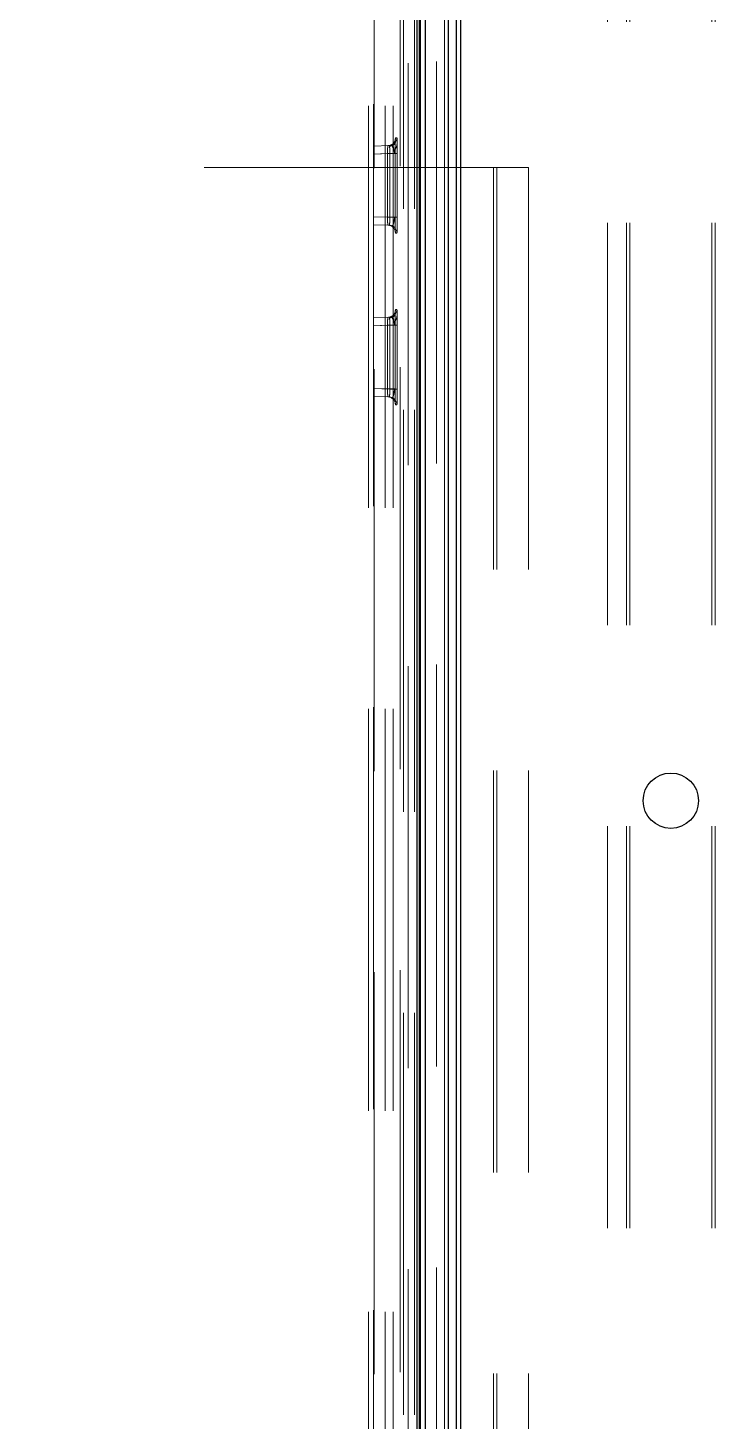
# Model space of a CAD drawing. Header units: millimetres. Extents: x 108 to 5832, y 144 to 4056.
# Drawn here: x 1425.2 to 1468.6, y 1495.6 to 1583.6 of the extents above; entities that cross this region are included whole.
import ezdxf

# ---------------------------------------------------------------- set-up
doc = ezdxf.new("R2010")
doc.units = ezdxf.units.MM
doc.header["$LTSCALE"] = 20
doc.linetypes.add('HIDDEN', pattern=[1.905, 1.27, -0.635])

msp = doc.modelspace()

# ---------------------------------------------------------------- linework, layer by layer
at = {"color": 1, "linetype": 'HIDDEN', "lineweight": 18}
for p, q in [((1461.802, 1761.814), (1461.802, 1137.814)), ((1463.002, 1761.814), (1463.002, 1137.814)), ((1463.202, 1761.814), (1463.202, 1137.814)), ((1468.402, 1761.814), (1468.402, 1137.814)), ((1468.602, 1761.814), (1468.602, 1137.814)), ((1450.302, 1379.814), (1450.302, 1619.814)), ((1448.911, 1381.714), (1448.911, 1619.517)), ((1449.202, 1619.514), (1449.202, 1381.714)), ((1449.595, 1381.714), (1449.595, 1619.514)), ((1450.992, 1619.614), (1450.992, 1381.614)), ((1451.491, 1381.614), (1451.491, 1619.614)), ((1451.502, 1619.614), (1451.502, 1381.614)), ((1446.702, 1616.814), (1446.702, 1384.414)), ((1447.002, 1616.915), (1447.002, 1384.313)), ((1447.044, 1384.272), (1447.044, 1616.957)), ((1447.749, 1616.814), (1447.749, 1384.414)), ((1448.249, 1616.814), (1448.249, 1384.414)), ((1448.702, 1384.414), (1448.702, 1616.814)), ((1448.487, 1576.705), (1448.399, 1576.702)), ((1447.002, 1576.17), (1448.005, 1576.205)), ((1447.002, 1575.671), (1448.031, 1575.707)), ((1448.513, 1575.707), (1448.031, 1575.707)), ((1448.031, 1571.672), (1448.031, 1575.707)), ((1448.513, 1571.672), (1448.513, 1575.707)), ((1447.002, 1575.671), (1447.89, 1575.702)), ((1448.372, 1575.702), (1447.89, 1575.702)), ((1447.89, 1575.702), (1447.89, 1571.677)), ((1448.372, 1575.702), (1448.372, 1571.677)), ((1448.373, 1571.677), (1448.373, 1575.702)), ((1131.502, 1574.814), (1454.602, 1574.814)), ((1454.602, 1574.814), (1454.602, 1424.814)), ((1454.802, 1574.814), (1454.602, 1574.814)), ((1456.802, 1574.814), (1454.802, 1574.814)), ((1454.802, 1574.814), (1454.802, 1424.814)), ((1456.802, 1574.814), (1456.802, 1424.814)), ((1447.002, 1571.708), (1448.031, 1571.672)), ((1447.002, 1571.708), (1447.89, 1571.677)), ((1448.372, 1571.677), (1447.89, 1571.677)), ((1448.513, 1571.672), (1448.031, 1571.672)), ((1447.002, 1571.208), (1448.005, 1571.173)), ((1448.399, 1570.676), (1448.487, 1570.673)), ((1447.002, 1565.32), (1448.005, 1565.355)), ((1448.487, 1565.855), (1448.399, 1565.852)), ((1447.002, 1564.821), (1448.031, 1564.857)), ((1447.002, 1564.821), (1447.89, 1564.852)), ((1448.372, 1564.852), (1447.89, 1564.852)), ((1447.89, 1564.852), (1447.89, 1560.827)), ((1448.513, 1564.857), (1448.031, 1564.857)), ((1448.031, 1560.822), (1448.031, 1564.857)), ((1448.372, 1564.852), (1448.372, 1560.827)), ((1448.373, 1560.827), (1448.373, 1564.852)), ((1448.513, 1560.822), (1448.513, 1564.857)), ((1448.031, 1560.822), (1447.002, 1560.858)), ((1447.002, 1560.858), (1447.89, 1560.827)), ((1448.372, 1560.827), (1447.89, 1560.827)), ((1448.031, 1560.822), (1448.513, 1560.822)), ((1447.002, 1560.358), (1448.005, 1560.323)), ((1448.399, 1559.826), (1448.487, 1559.823))]:
    msp.add_line(p, q, dxfattribs=at)
at = {"color": 7, "linetype": 'Continuous', "lineweight": 25}
for p, q in [((1449.752, 1619.364), (1449.752, 1381.864)), ((1449.895, 1619.514), (1449.895, 1381.714)), ((1449.99, 1381.714), (1449.99, 1619.514)), ((1450.29, 1381.714), (1450.29, 1619.514)), ((1451.729, 1619.614), (1451.729, 1381.614)), ((1452.228, 1619.614), (1452.228, 1381.614)), ((1452.502, 1619.614), (1452.502, 1381.614))]:
    msp.add_line(p, q, dxfattribs=at)
msp.add_circle((1465.802, 1534.814), 1.75, dxfattribs=at)
at = {"color": 1, "linetype": 'HIDDEN', "lineweight": 18}
for centre, start, end in [((1447.899, 1576.702), 271.99633, 0.02726), ((1447.987, 1576.705), 271.99943, 0.02416), ((1447.899, 1570.677), 359.97274, 88.00367), ((1447.987, 1570.674), 359.97584, 88.00057), ((1447.899, 1565.852), 271.99633, 0.0136), ((1447.987, 1565.855), 272.02686, 359.99673), ((1447.899, 1559.827), 359.97844, 87.99797), ((1447.987, 1559.824), 359.98154, 87.99487)]:
    msp.add_arc(centre, 0.5, start, end, dxfattribs=at)
for points, knots in [([(1448.399, 1576.702), (1448.395, 1576.69), (1448.389, 1576.664), (1448.382, 1576.491), (1448.377, 1576.298), (1448.375, 1576.118), (1448.373, 1575.917), (1448.373, 1575.774), (1448.372, 1575.702)], [0, 0, 0, 0, 0.225306, 0.466641, 0.595733, 0.725232, 0.862521, 1, 1, 1, 1]), ([(1448.505, 1576.434), (1448.504, 1576.466), (1448.502, 1576.542), (1448.498, 1576.627), (1448.492, 1576.693), (1448.489, 1576.701), (1448.487, 1576.705)], [0, 0, 0, 0, 0.184831, 0.451102, 0.725148, 1, 1, 1, 1]), ([(1447.916, 1576.202), (1447.915, 1576.196), (1447.912, 1576.184), (1447.906, 1576.101), (1447.902, 1576.005), (1447.898, 1575.916), (1447.894, 1575.813), (1447.891, 1575.739), (1447.89, 1575.702)], [0, 0, 0, 0, 0.218743, 0.457827, 0.585658, 0.718655, 0.85677, 1, 1, 1, 1]), ([(1448.031, 1575.707), (1448.032, 1575.773), (1448.036, 1575.904), (1448.032, 1576.067), (1448.023, 1576.158), (1448.013, 1576.199), (1448.008, 1576.203), (1448.005, 1576.205)], [0, 0, 0, 0, 0.251559, 0.498704, 0.735621, 0.86446, 1, 1, 1, 1]), ([(1448.361, 1576.315), (1448.336, 1576.293), (1448.287, 1576.25), (1448.199, 1576.206), (1448.108, 1576.176), (1448.046, 1576.171), (1448.016, 1576.168)], [0, 0, 0, 0, 0.262343, 0.519532, 0.766521, 1, 1, 1, 1]), ([(1448.341, 1575.702), (1448.335, 1575.753), (1448.324, 1575.853), (1448.296, 1576.021), (1448.252, 1576.174), (1448.184, 1576.263), (1448.126, 1576.25), (1448.098, 1576.243)], [0, 0, 0, 0, 0.146283, 0.285834, 0.544782, 0.781419, 1, 1, 1, 1]), ([(1448.19, 1576.238), (1448.19, 1576.237), (1448.193, 1576.235), (1448.198, 1576.209), (1448.203, 1576.163), (1448.206, 1576.116), (1448.207, 1576.092)], [0, 0, 0, 0, 0.033989, 0.3555089, 0.6774647, 1, 1, 1, 1]), ([(1448.375, 1575.963), (1448.397, 1575.998), (1448.441, 1576.069), (1448.482, 1576.194), (1448.504, 1576.331), (1448.504, 1576.423), (1448.504, 1576.47)], [0, 0, 0, 0, 0.23847, 0.484773, 0.738868, 1, 1, 1, 1]), ([(1448.513, 1575.707), (1448.513, 1575.83), (1448.512, 1576.081), (1448.508, 1576.326), (1448.505, 1576.421), (1448.505, 1576.434)], [0, 0, 0, 0, 0.454853, 0.925966, 1, 1, 1, 1]), ([(1447.89, 1571.677), (1447.891, 1571.639), (1447.894, 1571.566), (1447.898, 1571.463), (1447.902, 1571.373), (1447.906, 1571.277), (1447.912, 1571.194), (1447.915, 1571.182), (1447.916, 1571.176)], [0, 0, 0, 0, 0.1433586, 0.281452, 0.4144288, 0.5422392, 0.7812538, 1, 1, 1, 1]), ([(1448.005, 1571.173), (1448.008, 1571.175), (1448.013, 1571.179), (1448.023, 1571.22), (1448.032, 1571.311), (1448.036, 1571.475), (1448.032, 1571.606), (1448.031, 1571.672)], [0, 0, 0, 0, 0.135503, 0.26438, 0.501269, 0.748438, 1, 1, 1, 1]), ([(1448.099, 1571.134), (1448.127, 1571.128), (1448.186, 1571.114), (1448.253, 1571.203), (1448.297, 1571.357), (1448.325, 1571.526), (1448.336, 1571.626), (1448.341, 1571.677)], [0, 0, 0, 0, 0.218606, 0.455224, 0.714184, 0.853731, 1, 1, 1, 1]), ([(1448.372, 1571.677), (1448.373, 1571.605), (1448.373, 1571.46), (1448.375, 1571.259), (1448.377, 1571.079), (1448.382, 1570.886), (1448.389, 1570.714), (1448.395, 1570.689), (1448.399, 1570.676)], [0, 0, 0, 0, 0.138014, 0.276079, 0.405451, 0.535127, 0.775957, 1, 1, 1, 1]), ([(1448.502, 1570.854), (1448.503, 1570.895), (1448.507, 1571.016), (1448.512, 1571.296), (1448.513, 1571.548), (1448.513, 1571.672)], [0, 0, 0, 0, 0.209355, 0.611161, 1, 1, 1, 1]), ([(1448.487, 1570.673), (1448.489, 1570.677), (1448.492, 1570.686), (1448.498, 1570.749), (1448.501, 1570.819), (1448.502, 1570.854)], [0, 0, 0, 0, 0.336993, 0.673847, 1, 1, 1, 1]), ([(1447.916, 1565.352), (1447.915, 1565.346), (1447.912, 1565.334), (1447.906, 1565.251), (1447.902, 1565.155), (1447.898, 1565.066), (1447.894, 1564.963), (1447.891, 1564.889), (1447.89, 1564.852)], [0, 0, 0, 0, 0.2187546, 0.4578235, 0.5855338, 0.7185227, 0.8566285, 1, 1, 1, 1]), ([(1448.031, 1564.857), (1448.032, 1564.923), (1448.036, 1565.053), (1448.032, 1565.217), (1448.023, 1565.308), (1448.013, 1565.349), (1448.008, 1565.353), (1448.005, 1565.355)], [0, 0, 0, 0, 0.251541, 0.498795, 0.735609, 0.864486, 1, 1, 1, 1]), ([(1448.361, 1565.465), (1448.336, 1565.444), (1448.287, 1565.4), (1448.199, 1565.356), (1448.108, 1565.326), (1448.046, 1565.32), (1448.016, 1565.318)], [0, 0, 0, 0, 0.26233, 0.519505, 0.766572, 1, 1, 1, 1]), ([(1448.341, 1564.852), (1448.335, 1564.903), (1448.324, 1565.003), (1448.296, 1565.171), (1448.252, 1565.324), (1448.184, 1565.413), (1448.126, 1565.4), (1448.098, 1565.393)], [0, 0, 0, 0, 0.146379, 0.285926, 0.544797, 0.781427, 1, 1, 1, 1]), ([(1448.19, 1565.388), (1448.19, 1565.387), (1448.193, 1565.384), (1448.198, 1565.36), (1448.203, 1565.313), (1448.206, 1565.265), (1448.207, 1565.242)], [0, 0, 0, 0, 0.0340143, 0.3554055, 0.6774955, 1, 1, 1, 1]), ([(1448.399, 1565.852), (1448.395, 1565.839), (1448.389, 1565.814), (1448.382, 1565.641), (1448.377, 1565.448), (1448.375, 1565.268), (1448.373, 1565.067), (1448.373, 1564.923), (1448.372, 1564.852)], [0, 0, 0, 0, 0.225305, 0.466639, 0.595731, 0.72523, 0.862446, 1, 1, 1, 1]), ([(1448.375, 1565.113), (1448.397, 1565.148), (1448.441, 1565.219), (1448.482, 1565.344), (1448.504, 1565.481), (1448.504, 1565.573), (1448.504, 1565.62)], [0, 0, 0, 0, 0.238521, 0.484878, 0.738811, 1, 1, 1, 1]), ([(1448.505, 1565.576), (1448.503, 1565.649), (1448.499, 1565.767), (1448.492, 1565.842), (1448.489, 1565.851), (1448.487, 1565.855)], [0, 0, 0, 0, 0.4551643, 0.7271467, 1, 1, 1, 1]), ([(1448.513, 1564.857), (1448.513, 1564.979), (1448.512, 1565.228), (1448.509, 1565.485), (1448.505, 1565.566), (1448.505, 1565.576)], [0, 0, 0, 0, 0.459397, 0.934267, 1, 1, 1, 1]), ([(1447.89, 1560.827), (1447.891, 1560.789), (1447.894, 1560.716), (1447.898, 1560.613), (1447.902, 1560.523), (1447.906, 1560.427), (1447.912, 1560.344), (1447.915, 1560.332), (1447.916, 1560.326)], [0, 0, 0, 0, 0.143377, 0.281489, 0.414353, 0.54218, 0.781225, 1, 1, 1, 1]), ([(1448.005, 1560.323), (1448.008, 1560.325), (1448.013, 1560.329), (1448.023, 1560.37), (1448.032, 1560.461), (1448.036, 1560.625), (1448.032, 1560.756), (1448.031, 1560.822)], [0, 0, 0, 0, 0.1354782, 0.2643921, 0.5011782, 0.7484563, 1, 1, 1, 1]), ([(1448.099, 1560.284), (1448.127, 1560.278), (1448.186, 1560.264), (1448.253, 1560.353), (1448.297, 1560.507), (1448.325, 1560.676), (1448.336, 1560.776), (1448.341, 1560.827)], [0, 0, 0, 0, 0.218621, 0.45522, 0.714265, 0.853822, 1, 1, 1, 1]), ([(1448.372, 1560.827), (1448.373, 1560.755), (1448.373, 1560.61), (1448.375, 1560.409), (1448.377, 1560.229), (1448.382, 1560.036), (1448.389, 1559.864), (1448.395, 1559.839), (1448.399, 1559.826)], [0, 0, 0, 0, 0.138016, 0.276012, 0.405453, 0.535131, 0.775966, 1, 1, 1, 1]), ([(1448.502, 1560.004), (1448.503, 1560.046), (1448.507, 1560.167), (1448.512, 1560.447), (1448.513, 1560.698), (1448.513, 1560.822)], [0, 0, 0, 0, 0.20952, 0.611366, 1, 1, 1, 1]), ([(1448.487, 1559.823), (1448.489, 1559.827), (1448.492, 1559.836), (1448.498, 1559.899), (1448.501, 1559.969), (1448.502, 1560.004)], [0, 0, 0, 0, 0.337107, 0.674024, 1, 1, 1, 1])]:
    msp.add_open_spline(points, degree=3, knots=knots, dxfattribs=at)

doc.saveas('drawing.dxf')
